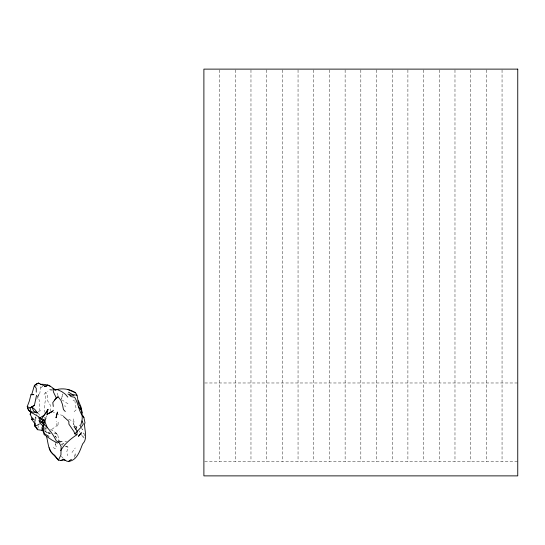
<?xml version="1.0" encoding="UTF-8"?>
<svg xmlns="http://www.w3.org/2000/svg" width="545" height="545" viewBox="0 0 545 545"><rect width="100%" height="100%" fill="white"/><g stroke="black" fill="none" stroke-linecap="round" stroke-linejoin="round"><path stroke-width="0.41" stroke-dasharray="2.73 2.04" d="M74.903 425.672L73.309 424.187L73.194 416.85M34.778 422.695L34.846 420.413L35.888 416.857L34.825 422.668M37.578 396.74L38.484 394.696L39.513 395.425L40.895 385.656M61.626 398.892L62.484 393.987L61.599 399.533M58.165 422.218L57.927 426.422L57.055 425.611L56.19 421.156M55.74 442.199L55.427 445.51L55.529 444.155L56.421 447.792L55.072 448.78L52.708 447.098M38.007 428.043L38.273 425.706M50.351 411.523L50.787 408.164M74.454 457.412L75.006 453.215L75.646 455.64M83.76 433.554L84.407 433.936L84.277 437.996L83.044 437.315L83.657 432.9M65.577 446.178L67.962 447.036L66.769 452.043L67.532 455.729M73.309 424.187L74.236 421.224M36.692 414.568L37.224 413.042M35.05 420.284L36.597 416.918M36.767 399.24L38.484 394.696L37.986 396.678L39.724 401.563L39.226 407.701L40.119 410.76L38.593 413.566L40.296 416.469M45.542 417.933L47.34 415.236M71.981 452.514L75.203 447.997M44.036 394.396L45.923 392.277L47.96 391.133M36.433 386.078L37.421 385.008M52.531 411.012L53.594 410.038L52.252 410.971M74.086 411.7L76.252 409.772L74.685 399.628M50.59 429.399L55.604 432.464L57.729 434.903L59.085 440.707L61.789 444.488L65.162 441.702L66.681 441.205M40.827 387.802L42.762 386.207M51.809 429.358L57.055 425.611M73.003 400.67L74.127 399.976M59.936 442.043L61.953 441.218L64.221 444.318M38.177 411.489L40.119 410.76M53.962 433.377L55.358 432.907L57.729 434.903L54.827 432.56L55.358 432.907M52.129 389.702L48.743 389.866L52.204 390.179M58.942 441.273L61.953 441.218M204.716 382.978L517.75 382.978M204.716 461.445L517.75 461.445M44.71 431.402L49.118 433.282L50.774 433.411M64.344 405.93L65.911 406.175M65.598 446.662L67.962 447.036M63.179 415.59L57.825 414.125M44.601 431.013L49.377 433.718L47.02 431.62L49.118 433.282M52 411.495L55.937 413.26M68.602 419.228L73.064 421.326M67.982 403.811L62.239 400.064M61.789 444.488L63.063 445.211M55.059 436.102L59.03 440.891M55.031 436.027L56.264 437.138M44.431 427.089L47.292 429.698M61.353 456.369L63.52 458.645M49.159 431.858L50.174 433.098M79.039 430.884L79.986 432.28M81.191 427.621L79.229 424.269L80.462 426.326M81.634 428.336L82.52 429.753L80.878 427.014M81.396 434.379L83.044 437.315M44.424 417.293L45.092 418.608M57.109 393.136L58.049 395.684M50.562 406.584L50.085 404.649L47.667 400.916L47.783 396.74L45.923 392.277C46.209 399.015 43.866 405.514 44.227 412.224M44.309 428.043L44.649 430.509M45.848 428.098L45.944 432.205M502.054 69.971L502.054 461.445M486.365 69.971L486.365 461.445M470.669 69.971L470.669 461.445M454.98 69.971L454.98 461.445M439.284 69.971L439.284 461.445M423.594 69.971L423.594 461.445M407.898 69.971L407.898 461.445M392.209 69.971L392.209 461.445M376.513 69.971L376.513 461.445M360.824 69.971L360.824 461.445M345.128 69.971L345.128 461.445M329.432 69.971L329.432 461.445M313.743 69.971L313.743 461.445M298.047 69.971L298.047 461.445M282.358 69.971L282.358 461.445M266.662 69.971L266.662 461.445M250.972 69.971L250.972 461.445M235.277 69.971L235.277 461.445M219.587 69.971L219.587 461.445"/><path stroke-width="0.82" d="M36.27 392.155L36.27 388.381L34.369 385.533L37.128 383.462M35.084 422.92L35.078 426.319L36.999 428.261L37.462 429.685L43.116 430.468M49.145 447.745L50.535 451.423L58.39 460.103L60.938 454.986L61.115 446.471L58.805 441.995L56.36 440.959C53.308 434.644 49.145 428.929 43.866 424.282L45.971 418.063M60.713 450.647C64.542 443.8 70.612 438.909 76.872 434.733L77.261 431.258L81.443 426.919L83.371 424.03L81.982 420.904C82.656 416.23 81.9 411.277 80.388 406.802C76.491 402.81 78.998 396.869 75.591 392.809C69.692 388.81 61.64 387.781 54.909 390.063C51.046 385.615 45.957 383.837 40.262 384.361M43.866 424.282L43.062 430.87L44.111 434.549L51.502 439.774L57.327 443.085L58.805 441.995M34.771 423.547L34.451 425.018L35.078 426.319L34.751 423.458L31.671 419.275L31.944 417.804L30.159 414.282L30.854 411.346M36.556 395.288L34.403 405.33L30.009 407.994L27.25 406.563L29.341 401.031L30.936 394.744L31.787 394.301L33.872 394.669L30.936 394.744M46.945 414.343L52.429 411.441L46.945 414.343L47.994 409.315L41.447 419.234C37.85 415.229 32.291 413.962 28.504 410.153L27.25 406.563L28.572 410.317L31.229 412.565L30.159 414.282M80.66 425.325L81.982 420.904M31.787 394.301L34.369 385.533L38.279 383.053L45.923 386.555L47.858 385.077L50.133 386.071M48.887 436.402L44.908 434.011L43.062 430.87L41.999 427.975L43.45 424.276L42.857 420.502L38.62 417.743L41.257 422.157L43.586 424.296M75.823 429.167L76.784 426.96L73.963 426.592L77.261 431.258L74.815 433.813L76.872 434.733M46.325 412.456L47.994 409.315M65.298 411.509L63.438 409.554L62.45 404.445L60.938 400.371L58.083 396.774L56.299 397.864L52.797 402.612L53.308 406.475M45.889 413.015L44.125 415.249L40.119 417.736M54.718 399.962L58.083 396.774M46.611 436.852C48.348 443.235 48.185 451.648 54.698 455.307L58.39 460.103L60.897 460.464L63.983 459.299L66.756 461.159L68.411 461.445L71.415 459.346M34.403 405.33L30.009 407.994L30.956 411.856L37.36 412.763L34.825 409.438L31.814 406.992L33.674 411.08L37.36 412.763M36.263 425.815L39.492 423.894M47.102 427.205L44.2 419.854L41.257 422.157L43.505 422.293M44.826 386.126L47.858 385.077M60.897 460.464L63.036 459.987L65.141 460.355M41.447 419.234L42.558 419.112L44.2 419.854M68.411 461.445C77.077 460.566 79.89 450.797 82.615 443.937C88.017 438.65 84.482 430.57 84.529 424.024L84.993 422.866L83.923 417.633L83.072 415.903M44.697 386.494L45.923 386.555M54.602 389.804L56.224 389.941L52.954 388.565L53.444 391.998L56.299 397.864M31.671 419.275L34.206 419.548L31.944 417.804M67.914 393.967L69.651 394.914L74.031 395.425M77.09 395.214L72.444 394.553L68.479 392.189M75.591 392.809L67.778 389.471M56.721 389.341L61.694 391.548L65.482 394.308L67.784 397.128M41.631 429.923L43.477 430.809M38.279 383.053L39.111 383.455M63.479 416.509L68.847 421.319L68.902 424.16L73.895 431.483L74.815 433.813M43.552 426.217L40.936 424.133L39.022 420.604L40.071 422.164M41.999 427.975L43.021 429.167M83.923 417.633C78.637 412.04 78.541 403.702 74.685 397.278L70.986 396.59L69.651 394.914M78.637 406.856L81.6 410.596M37.462 429.685L34.451 425.018M78.398 400.677L81.076 407.197L82.261 412.94M57.457 412.17L56.033 417.729L57.457 412.17M81.321 432.832L78.528 436.211L81.321 432.832M517.75 69.12L203.891 69.12L203.891 475.88L517.75 475.88L517.75 69.12"/></g></svg>
